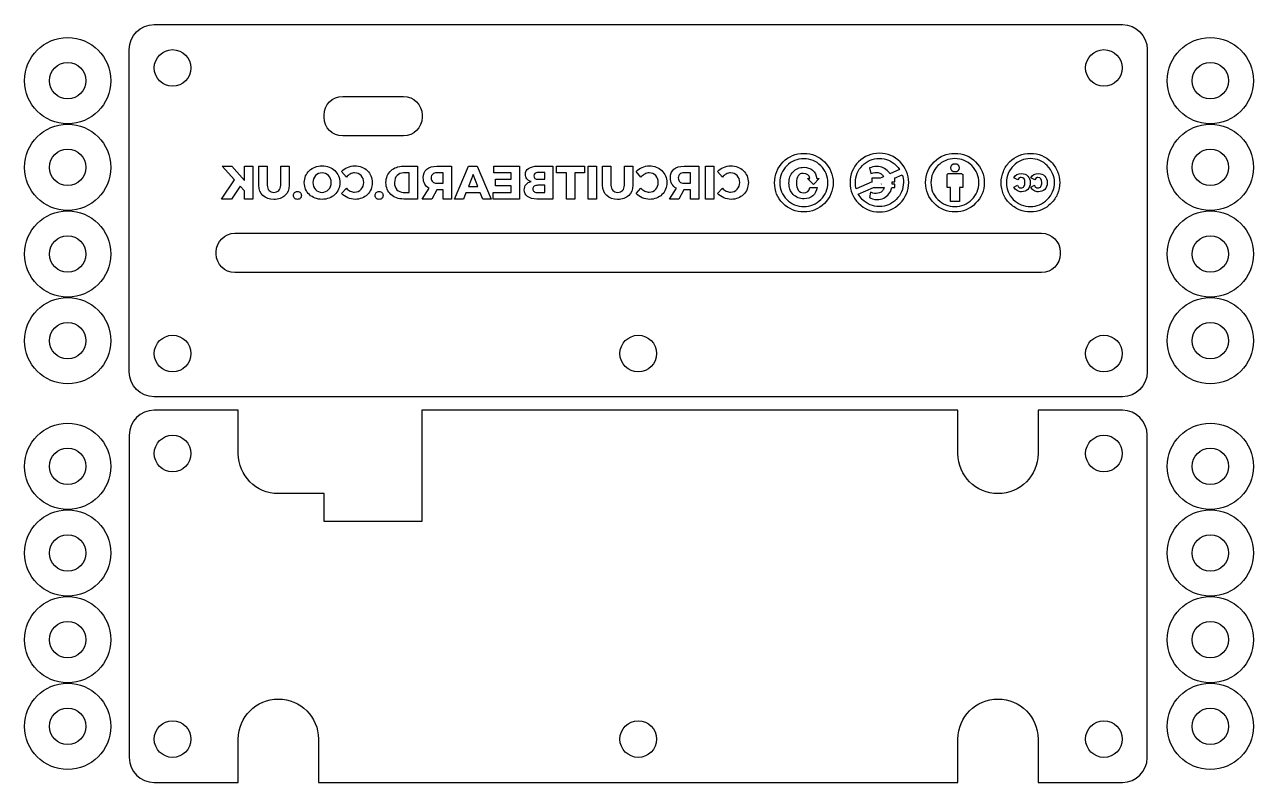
# Model space of a CAD drawing. Extents: x 10 to 159, y 11 to 264.
# Drawn here: x 55.5 to 154.5, y 203.1 to 264.1 of the extents above; entities that cross this region are included whole.
import ezdxf

# ---------------------------------------------------------------- set-up
doc = ezdxf.new("R2010")
doc.units = 0
doc.layers.add('Layer_1', color=7, linetype='CONTINUOUS')

msp = doc.modelspace()

# ---------------------------------------------------------------- linework, layer by layer
at = {"layer": 'Layer_1', "color": 6}
for points in [[(65.957193, 264.141403), (143.921915, 264.141403)], [(65.957193, 264.141403), (65.957193, 264.141403)], [(63.957194, 236.180005), (63.957194, 262.141404)], [(145.921916, 262.141404), (145.921916, 236.180005)], [(58.997774, 256.155248), (58.997774, 256.155248)], [(151.002208, 256.155248), (151.002208, 256.155248)], [(58.997777, 249.178343), (58.997777, 249.178343)], [(151.002236, 249.178343), (151.002236, 249.178343)], [(58.997777, 242.201436), (58.997777, 242.201436)], [(151.002208, 242.201436), (151.002208, 242.201436)], [(58.997777, 235.224531), (58.997777, 235.224531)], [(151.002236, 235.224531), (151.002236, 235.224531)], [(143.921915, 234.180003), (65.957193, 234.180003)], [(72.735183, 229.649219), (72.735183, 233.097622), (65.95303, 233.097622), (65.95303, 233.097622)], [(130.678933, 229.649219), (130.678933, 233.097622), (87.525392, 233.097622), (87.525392, 224.137066), (79.658447, 224.137066), (79.658447, 226.386024), (75.9631, 226.386024)], [(143.925739, 233.097622), (137.134767, 233.097622), (137.134767, 229.649219)], [(63.959836, 231.095608), (63.959836, 205.131163)], [(145.918933, 205.131163), (145.918933, 231.095608)], [(58.997777, 225.110801), (58.997777, 225.110801)], [(151.002208, 225.110801), (151.002208, 225.110801)], [(58.99778, 218.133896), (58.99778, 218.133896)], [(151.002236, 218.133896), (151.002236, 218.133896)], [(58.99778, 211.15699), (58.99778, 211.15699)], [(151.002208, 211.15699), (151.002208, 211.15699)], [(65.95303, 203.137969), (72.735183, 203.137969), (72.735183, 206.586372)], [(79.191017, 206.586372), (79.191017, 203.137969), (130.678933, 203.137969), (130.678933, 206.586372)], [(137.134767, 206.586372), (137.134767, 203.137969), (143.925739, 203.137969)], [(58.99778, 204.180084), (58.99778, 204.180084)], [(151.002236, 204.180084), (151.002236, 204.180084)]]:
    msp.add_lwpolyline(points, dxfattribs=at)
at = {"layer": 'Layer_1', "color": 4}
for points in [[(67.444453, 259.177258), (67.444453, 259.177258)], [(81.14507, 258.360541), (86.034245, 258.360541)], [(81.14507, 258.360541), (81.14507, 258.360541)], [(142.434284, 259.177258), (142.434284, 259.177258)], [(58.997768, 258.15283), (58.997768, 258.15283)], [(151.002212, 258.15283), (151.002212, 258.15283)], [(79.64507, 256.677398), (79.64507, 256.860541)], [(87.534245, 256.860541), (87.534245, 256.677398)], [(86.034245, 255.177399), (81.14507, 255.177399)], [(58.997768, 251.175925), (58.997768, 251.175925)], [(151.002212, 251.175925), (151.002212, 251.175925)], [(72.462119, 247.341507), (137.412521, 247.341507)], [(72.462119, 247.341507), (72.462119, 247.341507)], [(70.962119, 245.677954), (70.962119, 245.841507)], [(138.912521, 245.841507), (138.912521, 245.677954)], [(58.997768, 244.199018), (58.997768, 244.199018)], [(137.412521, 244.177954), (72.462119, 244.177954)], [(151.002212, 244.199018), (151.002212, 244.199018)], [(58.997768, 237.222112), (58.997768, 237.222112)], [(151.002212, 237.222112), (151.002212, 237.222112)], [(67.444453, 236.187482), (67.444453, 236.187482)], [(104.939369, 236.187482), (104.939369, 236.187482)], [(142.434284, 236.187482), (142.434284, 236.187482)], [(67.444453, 228.139444), (67.444453, 228.139444)], [(142.434284, 228.139444), (142.434284, 228.139444)], [(58.997768, 227.108382), (58.997768, 227.108382)], [(151.002212, 227.108382), (151.002212, 227.108382)], [(58.997768, 220.131476), (58.997768, 220.131476)], [(151.002212, 220.131476), (151.002212, 220.131476)], [(58.997768, 213.15457), (58.997768, 213.15457)], [(151.002212, 213.15457), (151.002212, 213.15457)], [(58.997768, 206.177664), (58.997768, 206.177664)], [(151.002212, 206.177664), (151.002212, 206.177664)], [(67.444453, 205.149667), (67.444453, 205.149667)], [(104.939369, 205.149667), (104.939369, 205.149667)], [(142.434284, 205.149667), (142.434284, 205.149667)]]:
    msp.add_lwpolyline(points, dxfattribs=at)
at = {"layer": 'Layer_1', "color": 1}
for points in [[(72.188982, 250.098646), (71.383466, 250.098646), (72.431015, 251.649169), (71.447756, 252.745885), (72.226802, 252.745885), (73.240316, 251.600006), (73.240316, 252.745885), (73.913469, 252.745885), (73.913469, 250.098646), (73.240316, 250.098646), (73.240316, 250.749109), (72.88861, 251.138632), (72.188982, 250.098646)], [(74.396865, 252.745885), (75.066237, 252.745885), (75.066237, 251.210486)], [(74.396865, 251.210486), (74.396865, 252.745885)], [(76.151605, 251.210486), (76.151605, 252.745885), (76.824761, 252.745885), (76.824761, 251.210486)], [(79.482922, 252.768575), (79.482922, 252.768575)], [(81.435885, 251.860949), (81.046362, 252.322326)], [(82.112824, 252.768575), (82.112824, 252.768575)], [(86.033681, 252.745885), (87.171993, 252.745885)], [(87.171993, 252.745885), (87.171993, 250.098646), (86.060153, 250.098646)], [(88.72864, 252.745885), (89.912334, 252.745885), (89.912334, 250.098646), (89.23918, 250.098646), (89.23918, 250.843653), (88.72864, 250.843653), (88.709731, 250.843653), (88.316427, 250.098646)], [(91.064038, 250.586493), (90.874949, 250.098646), (90.156414, 250.098646), (91.272035, 252.745885), (91.964101, 252.745885), (93.106195, 250.098646), (92.41413, 250.098646), (92.221259, 250.586493), (91.064038, 250.586493)], [(93.298447, 252.216436), (93.298447, 252.745885), (95.370856, 252.745885), (95.370856, 250.098646), (93.256848, 250.098646), (93.256848, 250.628092), (94.697702, 250.628092), (94.697702, 251.161323), (93.434591, 251.161323), (93.434591, 251.690769), (94.697702, 251.690769), (94.697702, 252.216436), (93.298447, 252.216436)], [(98.074266, 252.745885), (98.074266, 250.098646), (96.777119, 250.098646)], [(96.8225, 252.745885), (98.074266, 252.745885)], [(98.362951, 252.205091), (98.362951, 252.749667), (100.624448, 252.749667), (100.624448, 252.205091), (99.834059, 252.205091), (99.834059, 250.098646), (99.160906, 250.098646), (99.160906, 252.205091), (98.362951, 252.205091)], [(100.917019, 250.098646), (100.917019, 252.745885), (101.590176, 252.745885), (101.590176, 250.098646), (100.917019, 250.098646)], [(102.073569, 252.745885), (102.742944, 252.745885), (102.742944, 251.210486)], [(102.073569, 251.210486), (102.073569, 252.745885)], [(103.828311, 251.210486), (103.828311, 252.745885), (104.501465, 252.745885), (104.501465, 251.210486)], [(105.1535, 251.860949), (104.763979, 252.322326)], [(105.830438, 252.768575), (105.830438, 252.768575)], [(108.627505, 252.745885), (109.811199, 252.745885), (109.811199, 250.098646), (109.138043, 250.098646), (109.138043, 250.843653), (108.627505, 250.843653), (108.608597, 250.843653), (108.215292, 250.098646)], [(110.34202, 250.098646), (110.34202, 252.745885), (111.015176, 252.745885), (111.015176, 250.098646), (110.34202, 250.098646)], [(111.712592, 251.860949), (111.323069, 252.322326)], [(112.389528, 252.768575), (112.389528, 252.768575)], [(116.904869, 252.777505), (116.904869, 252.777505)], [(119.936641, 253.085127), (119.936641, 253.085127)], [(123.564148, 252.598401), (123.674567, 252.147904)], [(125.978559, 252.466462), (125.202095, 252.122857)], [(129.070693, 252.786183), (129.070693, 252.786183)], [(132.102465, 253.093453), (132.102465, 253.093453)], [(135.148913, 252.781563), (135.148913, 252.781563)], [(138.18139, 253.089186), (138.18139, 253.089186)], [(79.475358, 252.205091), (79.475358, 252.205091)], [(86.018553, 250.635656), (86.498839, 250.635656), (86.498839, 252.208872)], [(86.498839, 252.208872), (86.048808, 252.208872)], [(89.23918, 251.373102), (89.23918, 252.216436), (88.72864, 252.216436)], [(88.72864, 251.373102), (89.23918, 251.373102)], [(91.26069, 251.097033), (92.024609, 251.097033), (91.638868, 252.07651), (91.26069, 251.097033)], [(97.404894, 252.231563), (96.860318, 252.231563)], [(96.860318, 251.686987), (97.404894, 251.686987), (97.404894, 252.231563)], [(109.138043, 251.373102), (109.138043, 252.216436), (108.627505, 252.216436)], [(108.627505, 251.373102), (109.138043, 251.373102)], [(119.50731, 251.745983), (119.039527, 251.278199), (118.572097, 251.745983), (118.744605, 251.745983)], [(119.322102, 251.745983), (119.50731, 251.745983), (119.50731, 251.745983)], [(121.995345, 251.421534), (121.995345, 251.421534)], [(124.682806, 251.892846), (124.411167, 251.772548), (123.741595, 251.772548), (123.741595, 251.49209), (123.776873, 251.49209), (122.48112, 250.918121), (122.48112, 250.918121)], [(125.349909, 251.025718), (125.606731, 251.025718), (125.606731, 251.306529), (125.38942, 251.306529), (125.38942, 251.373204)], [(125.385187, 251.49209), (125.606731, 251.49209), (125.606731, 251.772548), (125.561575, 251.772548), (126.18705, 252.049479)], [(131.075176, 252.003017), (131.075176, 251.038522), (130.805301, 251.038522), (130.805301, 249.8927), (130.072582, 249.8927), (130.072582, 251.038522), (129.803059, 251.038522), (129.803059, 252.003017)], [(129.849273, 252.110614), (129.849273, 252.110614)], [(129.954401, 252.155064), (130.923482, 252.155064)], [(130.438765, 252.2803), (130.438765, 252.2803)], [(135.498515, 251.644913), (135.187013, 251.809308)], [(135.810018, 252.150444), (135.810018, 252.150444)], [(136.86306, 251.644913), (136.546971, 251.809308)], [(137.174915, 252.150444), (137.174915, 252.150444)], [(77.502419, 250.699946), (77.502419, 250.699946)], [(81.042581, 250.552457), (81.435885, 250.968452)], [(84.076283, 250.699946), (84.076283, 250.699946)], [(88.316427, 250.098646), (87.55251, 250.098646), (88.108432, 250.972234)], [(97.404894, 251.202922), (96.860318, 251.202922)], [(96.860318, 250.616747), (97.404894, 250.616747), (97.404894, 251.202922)], [(104.760197, 250.552457), (105.1535, 250.968452)], [(108.215292, 250.098646), (107.451375, 250.098646), (108.007294, 250.972234)], [(111.319287, 250.552457), (111.712592, 250.968452)], [(118.744605, 251.038663), (119.339035, 251.038663)], [(122.653628, 250.485262), (123.874239, 251.025718), (124.733253, 251.025718)], [(122.653628, 250.485262), (122.653628, 250.485262)], [(123.642817, 250.650362), (123.54792, 250.211859)], [(124.508181, 251.306529), (124.516986, 251.310424), (124.511681, 251.306529), (124.508153, 251.306529), (124.508181, 251.306529)], [(135.178546, 251.055422), (135.473115, 251.20253)], [(136.54309, 251.055422), (136.833427, 251.20253)]]:
    msp.add_lwpolyline(points, dxfattribs=at)
at = {"layer": 'Layer_1', "color": 6}
for points in [[(63.957194, 262.141404), (63.957194, 263.249403), (64.849194, 264.141403), (65.957193, 264.141403)], [(143.921915, 264.141403), (145.029916, 264.141403), (145.921916, 263.249403), (145.921916, 262.141404)], [(55.526961, 259.626063), (55.526961, 261.54294), (57.080896, 263.096877), (58.997774, 263.096877)], [(58.997774, 263.096877), (60.914653, 263.096877), (62.468588, 261.54294), (62.468588, 259.626063)], [(147.531394, 259.626063), (147.531394, 261.54294), (149.085329, 263.096877), (151.002208, 263.096877)], [(151.002208, 263.096877), (152.919086, 263.096877), (154.473022, 261.54294), (154.473022, 259.626063)], [(58.997774, 256.155248), (57.080896, 256.155248), (55.526961, 257.709186), (55.526961, 259.626063)], [(62.468588, 259.626063), (62.468588, 257.709186), (60.914653, 256.155248), (58.997774, 256.155248)], [(151.002208, 256.155248), (149.085329, 256.155248), (147.531394, 257.709186), (147.531394, 259.626063)], [(154.473022, 259.626063), (154.473022, 257.709186), (152.919086, 256.155248), (151.002208, 256.155248)], [(55.526963, 252.649158), (55.526963, 254.566035), (57.080899, 256.119972), (58.997777, 256.119972)], [(58.997777, 256.119972), (60.914656, 256.119972), (62.468591, 254.566035), (62.468591, 252.649158)], [(147.531422, 252.649158), (147.531422, 254.566035), (149.085357, 256.119972), (151.002236, 256.119972)], [(151.002236, 256.119972), (152.919115, 256.119972), (154.47305, 254.566035), (154.47305, 252.649158)], [(58.997777, 249.178343), (57.080899, 249.178343), (55.526963, 250.732281), (55.526963, 252.649158)], [(62.468591, 252.649158), (62.468591, 250.732281), (60.914656, 249.178343), (58.997777, 249.178343)], [(151.002236, 249.178343), (149.085357, 249.178343), (147.531422, 250.732281), (147.531422, 252.649158)], [(154.47305, 252.649158), (154.47305, 250.732281), (152.919115, 249.178343), (151.002236, 249.178343)], [(55.526963, 245.672251), (55.526963, 247.589128), (57.080899, 249.143065), (58.997777, 249.143065)], [(58.997777, 249.143065), (60.914656, 249.143065), (62.468591, 247.589128), (62.468591, 245.672251)], [(147.531394, 245.672251), (147.531394, 247.589128), (149.085329, 249.143065), (151.002208, 249.143065)], [(151.002208, 249.143065), (152.919086, 249.143065), (154.473022, 247.589128), (154.473022, 245.672251)], [(58.997777, 242.201436), (57.080899, 242.201436), (55.526963, 243.755374), (55.526963, 245.672251)], [(62.468591, 245.672251), (62.468591, 243.755374), (60.914656, 242.201436), (58.997777, 242.201436)], [(151.002208, 242.201436), (149.085329, 242.201436), (147.531394, 243.755374), (147.531394, 245.672251)], [(154.473022, 245.672251), (154.473022, 243.755374), (152.919086, 242.201436), (151.002208, 242.201436)], [(55.526963, 238.695346), (55.526963, 240.612223), (57.080899, 242.16616), (58.997777, 242.16616)], [(58.997777, 242.16616), (60.914656, 242.16616), (62.468591, 240.612223), (62.468591, 238.695346)], [(147.531422, 238.695346), (147.531422, 240.612223), (149.085357, 242.16616), (151.002236, 242.16616)], [(151.002236, 242.16616), (152.919115, 242.16616), (154.47305, 240.612223), (154.47305, 238.695346)], [(58.997777, 235.224531), (57.080899, 235.224531), (55.526963, 236.778469), (55.526963, 238.695346)], [(62.468591, 238.695346), (62.468591, 236.778469), (60.914656, 235.224531), (58.997777, 235.224531)], [(151.002236, 235.224531), (149.085357, 235.224531), (147.531422, 236.778469), (147.531422, 238.695346)], [(154.47305, 238.695346), (154.47305, 236.778469), (152.919115, 235.224531), (151.002236, 235.224531)], [(65.957193, 234.180003), (64.849194, 234.180003), (63.957194, 235.072003), (63.957194, 236.180005)], [(145.921916, 236.180005), (145.921916, 235.072003), (145.029916, 234.180003), (143.921915, 234.180003)], [(65.95303, 233.097622), (64.845032, 233.097622), (63.959836, 232.203607), (63.959836, 231.095608)], [(145.918933, 231.095608), (145.918933, 232.203607), (145.033738, 233.097622), (143.925739, 233.097622)], [(55.526963, 228.581616), (55.526963, 230.498493), (57.080899, 232.05243), (58.997777, 232.05243)], [(58.997777, 232.05243), (60.914656, 232.05243), (62.468591, 230.498493), (62.468591, 228.581616)], [(147.531394, 228.581616), (147.531394, 230.498493), (149.085329, 232.05243), (151.002208, 232.05243)], [(151.002208, 232.05243), (152.919086, 232.05243), (154.473022, 230.498493), (154.473022, 228.581616)], [(72.735183, 229.605122), (72.735183, 229.619713), (72.734988, 229.634679), (72.735183, 229.649219)], [(75.945461, 226.386024), (74.170791, 226.395676), (72.735183, 227.83247), (72.735183, 229.605122)], [(130.678933, 229.605122), (130.678933, 229.619713), (130.678738, 229.634679), (130.678933, 229.649219)], [(133.90685, 226.386024), (132.123891, 226.386024), (130.678933, 227.826478), (130.678933, 229.605122)], [(137.134767, 229.605122), (137.134767, 227.826478), (135.689808, 226.386024), (133.90685, 226.386024)], [(137.134767, 229.649219), (137.134961, 229.634684), (137.134767, 229.619707), (137.134767, 229.605122)], [(58.997777, 225.110801), (57.080899, 225.110801), (55.526963, 226.664739), (55.526963, 228.581616)], [(62.468591, 228.581616), (62.468591, 226.664739), (60.914656, 225.110801), (58.997777, 225.110801)], [(151.002208, 225.110801), (149.085329, 225.110801), (147.531394, 226.664739), (147.531394, 228.581616)], [(154.473022, 228.581616), (154.473022, 226.664739), (152.919086, 225.110801), (151.002208, 225.110801)], [(75.9631, 226.386024), (75.957089, 226.386024), (75.951472, 226.385991), (75.945461, 226.386024)], [(55.526966, 221.60471), (55.526966, 223.521588), (57.080901, 225.075524), (58.99778, 225.075524)], [(58.99778, 225.075524), (60.914659, 225.075524), (62.468594, 223.521588), (62.468594, 221.60471)], [(147.531422, 221.60471), (147.531422, 223.521588), (149.085357, 225.075524), (151.002236, 225.075524)], [(151.002236, 225.075524), (152.919115, 225.075524), (154.47305, 223.521588), (154.47305, 221.60471)], [(58.99778, 218.133896), (57.080901, 218.133896), (55.526966, 219.687834), (55.526966, 221.60471)], [(62.468594, 221.60471), (62.468594, 219.687834), (60.914659, 218.133896), (58.99778, 218.133896)], [(151.002236, 218.133896), (149.085357, 218.133896), (147.531422, 219.687834), (147.531422, 221.60471)], [(154.47305, 221.60471), (154.47305, 219.687834), (152.919115, 218.133896), (151.002236, 218.133896)], [(55.526966, 214.627804), (55.526966, 216.544682), (57.080901, 218.098618), (58.99778, 218.098618)], [(58.99778, 218.098618), (60.914659, 218.098618), (62.468594, 216.544682), (62.468594, 214.627804)], [(147.531394, 214.627804), (147.531394, 216.544682), (149.085329, 218.098618), (151.002208, 218.098618)], [(151.002208, 218.098618), (152.919086, 218.098618), (154.473022, 216.544682), (154.473022, 214.627804)], [(58.99778, 211.15699), (57.080901, 211.15699), (55.526966, 212.710928), (55.526966, 214.627804)], [(62.468594, 214.627804), (62.468594, 212.710928), (60.914659, 211.15699), (58.99778, 211.15699)], [(151.002208, 211.15699), (149.085329, 211.15699), (147.531394, 212.710928), (147.531394, 214.627804)], [(154.473022, 214.627804), (154.473022, 212.710928), (152.919086, 211.15699), (151.002208, 211.15699)], [(55.526966, 207.650898), (55.526966, 209.567776), (57.080901, 211.121712), (58.99778, 211.121712)], [(58.99778, 211.121712), (60.914659, 211.121712), (62.468594, 209.567776), (62.468594, 207.650898)], [(147.531422, 207.650898), (147.531422, 209.567776), (149.085357, 211.121712), (151.002236, 211.121712)], [(151.002236, 211.121712), (152.919115, 211.121712), (154.47305, 209.567776), (154.47305, 207.650898)], [(72.735183, 206.630469), (72.735183, 208.409112), (74.180141, 209.849566), (75.9631, 209.849566)], [(75.9631, 209.849566), (77.746058, 209.849566), (79.191017, 208.409112), (79.191017, 206.630469)], [(130.678933, 206.630469), (130.678933, 208.409112), (132.123891, 209.849566), (133.90685, 209.849566)], [(133.90685, 209.849566), (135.689808, 209.849566), (137.134767, 208.409112), (137.134767, 206.630469)], [(58.99778, 204.180084), (57.080901, 204.180084), (55.526966, 205.734022), (55.526966, 207.650898)], [(62.468594, 207.650898), (62.468594, 205.734022), (60.914659, 204.180084), (58.99778, 204.180084)], [(151.002236, 204.180084), (149.085357, 204.180084), (147.531422, 205.734022), (147.531422, 207.650898)], [(154.47305, 207.650898), (154.47305, 205.734022), (152.919115, 204.180084), (151.002236, 204.180084)], [(72.735183, 206.586372), (72.734988, 206.600906), (72.735183, 206.615884), (72.735183, 206.630469)], [(79.191017, 206.630469), (79.191017, 206.615878), (79.191211, 206.600912), (79.191017, 206.586372)], [(130.678933, 206.586372), (130.678738, 206.600906), (130.678933, 206.615884), (130.678933, 206.630469)], [(137.134767, 206.630469), (137.134767, 206.615878), (137.134961, 206.600912), (137.134767, 206.586372)], [(63.959836, 205.131163), (63.959836, 204.023165), (64.845032, 203.137969), (65.95303, 203.137969)], [(143.925739, 203.137969), (145.033738, 203.137969), (145.918933, 204.023165), (145.918933, 205.131163)]]:
    msp.add_open_spline(points, degree=3, dxfattribs=at)
at = {"layer": 'Layer_1', "color": 4}
for points in [[(65.971214, 260.650498), (65.971214, 261.464146), (66.630806, 262.123738), (67.444453, 262.123738)], [(67.444453, 262.123738), (68.2581, 262.123738), (68.917692, 261.464146), (68.917692, 260.650498)], [(140.961045, 260.650498), (140.961045, 261.464146), (141.620637, 262.123738), (142.434284, 262.123738)], [(142.434284, 262.123738), (143.247931, 262.123738), (143.907523, 261.464146), (143.907523, 260.650498)], [(57.524528, 259.62607), (57.524528, 260.439718), (58.184121, 261.09931), (58.997768, 261.09931)], [(58.997768, 261.09931), (59.811415, 261.09931), (60.471007, 260.439718), (60.471007, 259.62607)], [(67.444453, 259.177258), (66.630806, 259.177258), (65.971214, 259.83685), (65.971214, 260.650498)], [(68.917692, 260.650498), (68.917692, 259.83685), (68.2581, 259.177258), (67.444453, 259.177258)], [(142.434284, 259.177258), (141.620637, 259.177258), (140.961045, 259.83685), (140.961045, 260.650498)], [(143.907523, 260.650498), (143.907523, 259.83685), (143.247931, 259.177258), (142.434284, 259.177258)], [(149.528973, 259.62607), (149.528973, 260.439718), (150.188565, 261.09931), (151.002212, 261.09931)], [(151.002212, 261.09931), (151.815859, 261.09931), (152.475451, 260.439718), (152.475451, 259.62607)], [(58.997768, 258.15283), (58.184121, 258.15283), (57.524528, 258.812422), (57.524528, 259.62607)], [(60.471007, 259.62607), (60.471007, 258.812422), (59.811415, 258.15283), (58.997768, 258.15283)], [(151.002212, 258.15283), (150.188565, 258.15283), (149.528973, 258.812422), (149.528973, 259.62607)], [(152.475451, 259.62607), (152.475451, 258.812422), (151.815859, 258.15283), (151.002212, 258.15283)], [(79.64507, 256.860541), (79.64507, 257.691541), (80.314069, 258.360541), (81.14507, 258.360541)], [(86.034245, 258.360541), (86.865246, 258.360541), (87.534245, 257.691541), (87.534245, 256.860541)], [(81.14507, 255.177399), (80.314069, 255.177399), (79.64507, 255.846398), (79.64507, 256.677398)], [(87.534245, 256.677398), (87.534245, 255.846398), (86.865246, 255.177399), (86.034245, 255.177399)], [(57.524528, 252.649165), (57.524528, 253.462813), (58.184121, 254.122404), (58.997768, 254.122404)], [(58.997768, 254.122404), (59.811415, 254.122404), (60.471007, 253.462813), (60.471007, 252.649165)], [(149.528973, 252.649165), (149.528973, 253.462813), (150.188565, 254.122404), (151.002212, 254.122404)], [(151.002212, 254.122404), (151.815859, 254.122404), (152.475451, 253.462813), (152.475451, 252.649165)], [(58.997768, 251.175925), (58.184121, 251.175925), (57.524528, 251.835517), (57.524528, 252.649165)], [(60.471007, 252.649165), (60.471007, 251.835517), (59.811415, 251.175925), (58.997768, 251.175925)], [(151.002212, 251.175925), (150.188565, 251.175925), (149.528973, 251.835517), (149.528973, 252.649165)], [(152.475451, 252.649165), (152.475451, 251.835517), (151.815859, 251.175925), (151.002212, 251.175925)], [(57.524528, 245.672258), (57.524528, 246.485906), (58.184121, 247.145497), (58.997768, 247.145497)], [(58.997768, 247.145497), (59.811415, 247.145497), (60.471007, 246.485906), (60.471007, 245.672258)], [(70.962119, 245.841507), (70.962119, 246.672508), (71.631119, 247.341507), (72.462119, 247.341507)], [(137.412521, 247.341507), (138.243519, 247.341507), (138.912521, 246.672508), (138.912521, 245.841507)], [(149.528973, 245.672258), (149.528973, 246.485906), (150.188565, 247.145497), (151.002212, 247.145497)], [(151.002212, 247.145497), (151.815859, 247.145497), (152.475451, 246.485906), (152.475451, 245.672258)], [(58.997768, 244.199018), (58.184121, 244.199018), (57.524528, 244.85861), (57.524528, 245.672258)], [(60.471007, 245.672258), (60.471007, 244.85861), (59.811415, 244.199018), (58.997768, 244.199018)], [(72.462119, 244.177954), (71.631119, 244.177954), (70.962119, 244.846953), (70.962119, 245.677954)], [(138.912521, 245.677954), (138.912521, 244.846953), (138.243519, 244.177954), (137.412521, 244.177954)], [(151.002212, 244.199018), (150.188565, 244.199018), (149.528973, 244.85861), (149.528973, 245.672258)], [(152.475451, 245.672258), (152.475451, 244.85861), (151.815859, 244.199018), (151.002212, 244.199018)], [(57.524528, 238.695352), (57.524528, 239.509), (58.184121, 240.168592), (58.997768, 240.168592)], [(58.997768, 240.168592), (59.811415, 240.168592), (60.471007, 239.509), (60.471007, 238.695352)], [(149.528973, 238.695352), (149.528973, 239.509), (150.188565, 240.168592), (151.002212, 240.168592)], [(151.002212, 240.168592), (151.815859, 240.168592), (152.475451, 239.509), (152.475451, 238.695352)], [(58.997768, 237.222112), (58.184121, 237.222112), (57.524528, 237.881704), (57.524528, 238.695352)], [(60.471007, 238.695352), (60.471007, 237.881704), (59.811415, 237.222112), (58.997768, 237.222112)], [(65.971214, 237.660722), (65.971214, 238.47437), (66.630806, 239.133962), (67.444453, 239.133962)], [(67.444453, 239.133962), (68.2581, 239.133962), (68.917692, 238.47437), (68.917692, 237.660722)], [(103.466129, 237.660722), (103.466129, 238.47437), (104.125722, 239.133962), (104.939369, 239.133962)], [(104.939369, 239.133962), (105.753015, 239.133962), (106.412608, 238.47437), (106.412608, 237.660722)], [(140.961045, 237.660722), (140.961045, 238.47437), (141.620637, 239.133962), (142.434284, 239.133962)], [(142.434284, 239.133962), (143.247931, 239.133962), (143.907523, 238.47437), (143.907523, 237.660722)], [(151.002212, 237.222112), (150.188565, 237.222112), (149.528973, 237.881704), (149.528973, 238.695352)], [(152.475451, 238.695352), (152.475451, 237.881704), (151.815859, 237.222112), (151.002212, 237.222112)], [(67.444453, 236.187482), (66.630806, 236.187482), (65.971214, 236.847074), (65.971214, 237.660722)], [(68.917692, 237.660722), (68.917692, 236.847074), (68.2581, 236.187482), (67.444453, 236.187482)], [(104.939369, 236.187482), (104.125722, 236.187482), (103.466129, 236.847074), (103.466129, 237.660722)], [(106.412608, 237.660722), (106.412608, 236.847074), (105.753015, 236.187482), (104.939369, 236.187482)], [(142.434284, 236.187482), (141.620637, 236.187482), (140.961045, 236.847074), (140.961045, 237.660722)], [(143.907523, 237.660722), (143.907523, 236.847074), (143.247931, 236.187482), (142.434284, 236.187482)], [(65.971214, 229.612684), (65.971214, 230.426332), (66.630806, 231.085924), (67.444453, 231.085924)], [(67.444453, 231.085924), (68.2581, 231.085924), (68.917692, 230.426332), (68.917692, 229.612684)], [(140.961045, 229.612684), (140.961045, 230.426332), (141.620637, 231.085924), (142.434284, 231.085924)], [(142.434284, 231.085924), (143.247931, 231.085924), (143.907523, 230.426332), (143.907523, 229.612684)], [(57.524528, 228.581622), (57.524528, 229.39527), (58.184121, 230.054862), (58.997768, 230.054862)], [(58.997768, 230.054862), (59.811415, 230.054862), (60.471007, 229.39527), (60.471007, 228.581622)], [(67.444453, 228.139444), (66.630806, 228.139444), (65.971214, 228.799036), (65.971214, 229.612684)], [(68.917692, 229.612684), (68.917692, 228.799036), (68.2581, 228.139444), (67.444453, 228.139444)], [(142.434284, 228.139444), (141.620637, 228.139444), (140.961045, 228.799036), (140.961045, 229.612684)], [(143.907523, 229.612684), (143.907523, 228.799036), (143.247931, 228.139444), (142.434284, 228.139444)], [(149.528973, 228.581622), (149.528973, 229.39527), (150.188565, 230.054862), (151.002212, 230.054862)], [(151.002212, 230.054862), (151.815859, 230.054862), (152.475451, 229.39527), (152.475451, 228.581622)], [(58.997768, 227.108382), (58.184121, 227.108382), (57.524528, 227.767974), (57.524528, 228.581622)], [(60.471007, 228.581622), (60.471007, 227.767974), (59.811415, 227.108382), (58.997768, 227.108382)], [(151.002212, 227.108382), (150.188565, 227.108382), (149.528973, 227.767974), (149.528973, 228.581622)], [(152.475451, 228.581622), (152.475451, 227.767974), (151.815859, 227.108382), (151.002212, 227.108382)], [(57.524528, 221.604716), (57.524528, 222.418364), (58.184121, 223.077956), (58.997768, 223.077956)], [(58.997768, 223.077956), (59.811415, 223.077956), (60.471007, 222.418364), (60.471007, 221.604716)], [(149.528973, 221.604716), (149.528973, 222.418364), (150.188565, 223.077956), (151.002212, 223.077956)], [(151.002212, 223.077956), (151.815859, 223.077956), (152.475451, 222.418364), (152.475451, 221.604716)], [(58.997768, 220.131476), (58.184121, 220.131476), (57.524528, 220.791068), (57.524528, 221.604716)], [(60.471007, 221.604716), (60.471007, 220.791068), (59.811415, 220.131476), (58.997768, 220.131476)], [(151.002212, 220.131476), (150.188565, 220.131476), (149.528973, 220.791068), (149.528973, 221.604716)], [(152.475451, 221.604716), (152.475451, 220.791068), (151.815859, 220.131476), (151.002212, 220.131476)], [(57.524528, 214.62781), (57.524528, 215.441458), (58.184121, 216.10105), (58.997768, 216.10105)], [(58.997768, 216.10105), (59.811415, 216.10105), (60.471007, 215.441458), (60.471007, 214.62781)], [(149.528973, 214.62781), (149.528973, 215.441458), (150.188565, 216.10105), (151.002212, 216.10105)], [(151.002212, 216.10105), (151.815859, 216.10105), (152.475451, 215.441458), (152.475451, 214.62781)], [(58.997768, 213.15457), (58.184121, 213.15457), (57.524528, 213.814162), (57.524528, 214.62781)], [(60.471007, 214.62781), (60.471007, 213.814162), (59.811415, 213.15457), (58.997768, 213.15457)], [(151.002212, 213.15457), (150.188565, 213.15457), (149.528973, 213.814162), (149.528973, 214.62781)], [(152.475451, 214.62781), (152.475451, 213.814162), (151.815859, 213.15457), (151.002212, 213.15457)], [(57.524528, 207.650905), (57.524528, 208.464553), (58.184121, 209.124144), (58.997768, 209.124144)], [(58.997768, 209.124144), (59.811415, 209.124144), (60.471007, 208.464553), (60.471007, 207.650905)], [(149.528973, 207.650905), (149.528973, 208.464553), (150.188565, 209.124144), (151.002212, 209.124144)], [(151.002212, 209.124144), (151.815859, 209.124144), (152.475451, 208.464553), (152.475451, 207.650905)], [(65.971214, 206.622907), (65.971214, 207.436555), (66.630806, 208.096147), (67.444453, 208.096147)], [(67.444453, 208.096147), (68.2581, 208.096147), (68.917692, 207.436555), (68.917692, 206.622907)], [(103.466129, 206.622907), (103.466129, 207.436555), (104.125722, 208.096147), (104.939369, 208.096147)], [(104.939369, 208.096147), (105.753015, 208.096147), (106.412608, 207.436555), (106.412608, 206.622907)], [(140.961045, 206.622907), (140.961045, 207.436555), (141.620637, 208.096147), (142.434284, 208.096147)], [(142.434284, 208.096147), (143.247931, 208.096147), (143.907523, 207.436555), (143.907523, 206.622907)], [(58.997768, 206.177664), (58.184121, 206.177664), (57.524528, 206.837256), (57.524528, 207.650905)], [(60.471007, 207.650905), (60.471007, 206.837256), (59.811415, 206.177664), (58.997768, 206.177664)], [(151.002212, 206.177664), (150.188565, 206.177664), (149.528973, 206.837256), (149.528973, 207.650905)], [(152.475451, 207.650905), (152.475451, 206.837256), (151.815859, 206.177664), (151.002212, 206.177664)], [(67.444453, 205.149667), (66.630806, 205.149667), (65.971214, 205.809259), (65.971214, 206.622907)], [(68.917692, 206.622907), (68.917692, 205.809259), (68.2581, 205.149667), (67.444453, 205.149667)], [(104.939369, 205.149667), (104.125722, 205.149667), (103.466129, 205.809259), (103.466129, 206.622907)], [(106.412608, 206.622907), (106.412608, 205.809259), (105.753015, 205.149667), (104.939369, 205.149667)], [(142.434284, 205.149667), (141.620637, 205.149667), (140.961045, 205.809259), (140.961045, 206.622907)], [(143.907523, 206.622907), (143.907523, 205.809259), (143.247931, 205.149667), (142.434284, 205.149667)]]:
    msp.add_open_spline(points, degree=3, dxfattribs=at)
at = {"layer": 'Layer_1', "color": 1}
for points in [[(116.60148, 253.085127), (117.059033, 253.543386), (117.618185, 253.771633), (118.277527, 253.771633)], [(118.26906, 253.346536), (117.732838, 253.346536), (117.278108, 253.156741), (116.904869, 252.777505)], [(119.629372, 252.777505), (119.258602, 253.156741), (118.805283, 253.346536), (118.26906, 253.346536)], [(118.277527, 253.771633), (118.925933, 253.771633), (119.479088, 253.543386), (119.936641, 253.085127)], [(124.359309, 253.781971), (123.697498, 253.781971), (123.137992, 253.554429), (122.681145, 253.097582)], [(122.988062, 252.790665), (123.362712, 253.16849), (123.817795, 253.357579), (124.353312, 253.357579)], [(124.353312, 253.357579), (124.888828, 253.357579), (125.341442, 253.16849), (125.712212, 252.790665)], [(126.019481, 253.097582), (125.566162, 253.554429), (125.013006, 253.781971), (124.359309, 253.781971)], [(128.766951, 253.093453), (129.222034, 253.548889), (129.780482, 253.776078), (130.442998, 253.776078)], [(130.434532, 253.350628), (129.901484, 253.350628), (129.446754, 253.162244), (129.070693, 252.786183)], [(131.795195, 252.786183), (131.424426, 253.162244), (130.971107, 253.350628), (130.434532, 253.350628)], [(130.442998, 253.776078), (131.094579, 253.776078), (131.647734, 253.548889), (132.102465, 253.093453)], [(134.841643, 253.084952), (135.30484, 253.546033), (135.866463, 253.776044), (136.525804, 253.776044)], [(136.517338, 253.350594), (135.98429, 253.350594), (135.527796, 253.160799), (135.148913, 252.781563)], [(137.878002, 252.786149), (137.510054, 253.162211), (137.057088, 253.350594), (136.517338, 253.350594)], [(136.525804, 253.776044), (137.18056, 253.776044), (137.732304, 253.547444), (138.18139, 253.089186)], [(78.049631, 251.426047), (78.058069, 251.817851), (78.194366, 252.137569), (78.458537, 252.385196)], [(78.458537, 252.385196), (78.722711, 252.632821), (79.064172, 252.760614), (79.482922, 252.768575)], [(79.482922, 252.768575), (79.899863, 252.760843), (80.240223, 252.633532), (80.504002, 252.386616)], [(80.504002, 252.386616), (80.767778, 252.139694), (80.903922, 251.819504), (80.912431, 251.426047)], [(81.046362, 252.322326), (81.182038, 252.460042), (81.343706, 252.568452), (81.531375, 252.647559)], [(81.531375, 252.647559), (81.719047, 252.726657), (81.912864, 252.766995), (82.112824, 252.768575)], [(82.112824, 252.768575), (82.524171, 252.760532), (82.860588, 252.6329), (83.122081, 252.38567)], [(83.122081, 252.38567), (83.383574, 252.138435), (83.518618, 251.819821), (83.527203, 251.429829)], [(84.626862, 251.422265), (84.633466, 251.821553), (84.763954, 252.140484), (85.018276, 252.379052)], [(85.018276, 252.379052), (85.272601, 252.617615), (85.61107, 252.739893), (86.033681, 252.745885)], [(87.628146, 251.823131), (87.630404, 252.119684), (87.726238, 252.347221), (87.916032, 252.505742)], [(87.916032, 252.505742), (88.105832, 252.664258), (88.376701, 252.744304), (88.72864, 252.745885)], [(95.850586, 252.084074), (95.853972, 252.288682), (95.941744, 252.449563), (96.113891, 252.566722)], [(96.113891, 252.566722), (96.286043, 252.683875), (96.522246, 252.743596), (96.8225, 252.745885)], [(104.763979, 252.322326), (104.899652, 252.460042), (105.061323, 252.568452), (105.248989, 252.647559)], [(105.248989, 252.647559), (105.436662, 252.726657), (105.630478, 252.766995), (105.830438, 252.768575)], [(105.830438, 252.768575), (106.241785, 252.760532), (106.578202, 252.6329), (106.839695, 252.38567)], [(106.839695, 252.38567), (107.101191, 252.138435), (107.236232, 251.819821), (107.24482, 251.429829)], [(107.527008, 251.823131), (107.529266, 252.119684), (107.6251, 252.347221), (107.814897, 252.505742)], [(107.814897, 252.505742), (108.004697, 252.664258), (108.275566, 252.744304), (108.627505, 252.745885)], [(111.323069, 252.322326), (111.458742, 252.460042), (111.620413, 252.568452), (111.808082, 252.647559)], [(111.808082, 252.647559), (111.995754, 252.726657), (112.18957, 252.766995), (112.389528, 252.768575)], [(112.389528, 252.768575), (112.800875, 252.760532), (113.137295, 252.6329), (113.398788, 252.38567)], [(113.398788, 252.38567), (113.660281, 252.138435), (113.795322, 251.819821), (113.80391, 251.429829)], [(115.914974, 251.413313), (115.914974, 252.073008), (116.143927, 252.630044), (116.60148, 253.085127)], [(116.904869, 252.777505), (116.528455, 252.407088), (116.340072, 251.952358), (116.340072, 251.413313)], [(117.401227, 252.297022), (117.620655, 252.536205), (117.915224, 252.655444), (118.285994, 252.655444)], [(118.285994, 252.655444), (118.555163, 252.655444), (118.784469, 252.576422), (118.972147, 252.417319)], [(118.972147, 252.417319), (119.16053, 252.258922), (119.276947, 252.035261), (119.322102, 251.745983)], [(120.206163, 251.413313), (120.206163, 251.932249), (120.014252, 252.38698), (119.629372, 252.777505)], [(119.936641, 253.085127), (120.399838, 252.613111), (120.631966, 252.056074), (120.631966, 251.413313)], [(122.681145, 253.097582), (122.223945, 252.641087), (121.995345, 252.08264), (121.995345, 251.421534)], [(122.421148, 251.421534), (122.421148, 251.960932), (122.609884, 252.417073), (122.988062, 252.790665)], [(124.156814, 252.716934), (123.915514, 252.716934), (123.705964, 252.661548), (123.564148, 252.598401)], [(125.069098, 252.314062), (124.844025, 252.567004), (124.528289, 252.716934), (124.156814, 252.716934)], [(125.202095, 252.122857), (125.162584, 252.191296), (125.119545, 252.256207), (125.069098, 252.314062)], [(125.712212, 252.790665), (125.814517, 252.687654), (125.903064, 252.578646), (125.978559, 252.466462)], [(126.71657, 251.421534), (126.71657, 252.067118), (126.484442, 252.625212), (126.019481, 253.097582)], [(128.080445, 251.417406), (128.080445, 252.077453), (128.309398, 252.635547), (128.766951, 253.093453)], [(129.070693, 252.786183), (128.694279, 252.409417), (128.505895, 251.953275), (128.505895, 251.417406)], [(130.110329, 252.609089), (130.110329, 252.831339), (130.220043, 252.941758), (130.438765, 252.941758)], [(130.438765, 252.2803), (130.220043, 252.2803), (130.110329, 252.390367), (130.110329, 252.609089)], [(130.438765, 252.941758), (130.658193, 252.941758), (130.767554, 252.831339), (130.767554, 252.609089)], [(130.767554, 252.609089), (130.767554, 252.390367), (130.658193, 252.2803), (130.438765, 252.2803)], [(132.371987, 251.417406), (132.371987, 251.936342), (132.179723, 252.392483), (131.795195, 252.786183)], [(132.102465, 253.093453), (132.565662, 252.621436), (132.79779, 252.062989), (132.79779, 251.417406)], [(134.163604, 251.417372), (134.163604, 251.737341), (134.221107, 252.040024), (134.336465, 252.324716)], [(134.336465, 252.324716), (134.451471, 252.609761), (134.620099, 252.863408), (134.841643, 253.084952)], [(135.148913, 252.781563), (134.966527, 252.598824), (134.827532, 252.391744), (134.731929, 252.158911)], [(138.305215, 252.152561), (138.205732, 252.386452), (138.063563, 252.597766), (137.878002, 252.786149)], [(138.18139, 253.089186), (138.408579, 252.862349), (138.582146, 252.603763), (138.701032, 252.316249)], [(138.701032, 252.316249), (138.820271, 252.028383), (138.880243, 251.728874), (138.880243, 251.417372)], [(78.458537, 250.457912), (78.194366, 250.709242), (78.058066, 251.031952), (78.049631, 251.426047)], [(78.955367, 251.98102), (78.817964, 251.836367), (78.746739, 251.650115), (78.741696, 251.422265)], [(78.741696, 251.422265), (78.746748, 251.194097), (78.817964, 251.006583), (78.955367, 250.859726)], [(79.475358, 252.205091), (79.266105, 252.200349), (79.092772, 252.12567), (78.955367, 251.98102)], [(80.002916, 251.98102), (79.8611, 252.12567), (79.68525, 252.200361), (79.475358, 252.205091)], [(80.001497, 250.859726), (80.144025, 251.006583), (80.21824, 251.194097), (80.22415, 251.422265)], [(80.22415, 251.422265), (80.218478, 251.650115), (80.144733, 251.836367), (80.002916, 251.98102)], [(80.912431, 251.426047), (80.903936, 251.030298), (80.767778, 250.707114), (80.504002, 250.456495)], [(81.745991, 252.112437), (81.628443, 252.051771), (81.525073, 251.967939), (81.435885, 251.860949)], [(82.101478, 252.205091), (81.982039, 252.203962), (81.863542, 252.173101), (81.745991, 252.112437)], [(82.627617, 251.984331), (82.491236, 252.126695), (82.315857, 252.200282), (82.101478, 252.205091)], [(82.838922, 251.437393), (82.834435, 251.659648), (82.763998, 251.841961), (82.627617, 251.984331)], [(82.627617, 250.881942), (82.763998, 251.0262), (82.834432, 251.211349), (82.838922, 251.437393)], [(83.527203, 251.429829), (83.519103, 251.033922), (83.386885, 250.710109), (83.13059, 250.458386)], [(85.02442, 250.466895), (84.765924, 250.706169), (84.633404, 251.024626), (84.626862, 251.422265)], [(85.519833, 251.989529), (85.384874, 251.846922), (85.315383, 251.656575), (85.311364, 251.418484)], [(85.311364, 251.418484), (85.315061, 251.182357), (85.381406, 250.993742), (85.510378, 250.852637)], [(86.048808, 252.208872), (85.831121, 252.205232), (85.654797, 252.13213), (85.519833, 251.989529)], [(87.751999, 251.304085), (87.670061, 251.447318), (87.628778, 251.620332), (87.628146, 251.823131)], [(88.388754, 252.111966), (88.308787, 252.042392), (88.268291, 251.938551), (88.267263, 251.80044)], [(88.267263, 251.80044), (88.268392, 251.660198), (88.308787, 251.553995), (88.388754, 251.481828)], [(88.72864, 252.216436), (88.58202, 252.216354), (88.468725, 252.181531), (88.388754, 252.111966)], [(88.388754, 251.481828), (88.468725, 251.409656), (88.58202, 251.373416), (88.72864, 251.373102)], [(95.972548, 251.717715), (95.89266, 251.820216), (95.852005, 251.942333), (95.850586, 252.084074)], [(95.907312, 251.27194), (96.003748, 251.390592), (96.136113, 251.467173), (96.304396, 251.50168)], [(96.304396, 251.50168), (96.163057, 251.5432), (96.05244, 251.615212), (95.972548, 251.717715)], [(96.625847, 252.161126), (96.568966, 252.11472), (96.539973, 252.048697), (96.538869, 251.963057)], [(96.538869, 251.963057), (96.539998, 251.8771), (96.568966, 251.809816), (96.625847, 251.761206)], [(96.860318, 252.231563), (96.760891, 252.230999), (96.682735, 252.207546), (96.625847, 252.161126)], [(96.625847, 251.761206), (96.682735, 251.712593), (96.760891, 251.687853), (96.860318, 251.686987)], [(105.463605, 252.112437), (105.346057, 252.051771), (105.24269, 251.967939), (105.1535, 251.860949)], [(105.819092, 252.205091), (105.699653, 252.203962), (105.581156, 252.173101), (105.463605, 252.112437)], [(106.345231, 251.984331), (106.208853, 252.126695), (106.033471, 252.200282), (105.819092, 252.205091)], [(106.556536, 251.437393), (106.552049, 251.659648), (106.481612, 251.841961), (106.345231, 251.984331)], [(106.345231, 250.881942), (106.481612, 251.0262), (106.552046, 251.211349), (106.556536, 251.437393)], [(107.24482, 251.429829), (107.23672, 251.033922), (107.104499, 250.710109), (106.848204, 250.458386)], [(107.650864, 251.304085), (107.568927, 251.447318), (107.527643, 251.620332), (107.527008, 251.823131)], [(108.287617, 252.111966), (108.207652, 252.042392), (108.167156, 251.938551), (108.166129, 251.80044)], [(108.166129, 251.80044), (108.167257, 251.660198), (108.207652, 251.553995), (108.287617, 251.481828)], [(108.627505, 252.216436), (108.480883, 252.216354), (108.367587, 252.181531), (108.287617, 252.111966)], [(108.287617, 251.481828), (108.367587, 251.409656), (108.480883, 251.373416), (108.627505, 251.373102)], [(112.022695, 252.112437), (111.905147, 252.051771), (111.80178, 251.967939), (111.712592, 251.860949)], [(112.378182, 252.205091), (112.258743, 252.203962), (112.140246, 252.173101), (112.022695, 252.112437)], [(112.904321, 251.984331), (112.767943, 252.126695), (112.592564, 252.200282), (112.378182, 252.205091)], [(113.115629, 251.437393), (113.111142, 251.659648), (113.040702, 251.841961), (112.904321, 251.984331)], [(112.904321, 250.881942), (113.040702, 251.0262), (113.111136, 251.211349), (113.115629, 251.437393)], [(113.80391, 251.429829), (113.79581, 251.033922), (113.663592, 250.710109), (113.407297, 250.458386)], [(116.58878, 249.754199), (116.139694, 250.200463), (115.914974, 250.753266), (115.914974, 251.413313)], [(116.340072, 251.413313), (116.340072, 250.871447), (116.52528, 250.420949), (116.896049, 250.061469)], [(117.073144, 251.379447), (117.073144, 251.753038), (117.182505, 252.058897), (117.401227, 252.297022)], [(117.41428, 250.476336), (117.186738, 250.716224), (117.073144, 251.017497), (117.073144, 251.379447)], [(117.813977, 251.966822), (117.721549, 251.836647), (117.675335, 251.646499), (117.675335, 251.396733)], [(117.675335, 251.396733), (117.675335, 251.157902), (117.725783, 250.967049), (117.826677, 250.823822)], [(118.214027, 252.163319), (118.04046, 252.163319), (117.90711, 252.097349), (117.813977, 251.966822)], [(118.744605, 251.745983), (118.705447, 252.023972), (118.528705, 252.163319), (118.214027, 252.163319)], [(119.633605, 250.057236), (120.01531, 250.436119), (120.206163, 250.887674), (120.206163, 251.413313)], [(120.631966, 251.413313), (120.631966, 250.767377), (120.399838, 250.212811), (119.936641, 249.749966)], [(121.995345, 251.421534), (121.995345, 250.760782), (122.220417, 250.207626), (122.66915, 249.763832)], [(122.48112, 250.918121), (122.441256, 251.076165), (122.421148, 251.244087), (122.421148, 251.421534)], [(123.674567, 252.147904), (123.777225, 252.191296), (123.939503, 252.242448), (124.11307, 252.242448)], [(124.11307, 252.242448), (124.302864, 252.242448), (124.476431, 252.179654), (124.599198, 252.029018)], [(124.599198, 252.029018), (124.631653, 251.992682), (124.658817, 251.945057), (124.682806, 251.892846)], [(125.38942, 251.373204), (125.38942, 251.413068), (125.385187, 251.452579), (125.385187, 251.49209)], [(126.291473, 251.421534), (126.291473, 250.898012), (126.100267, 250.446809), (125.718209, 250.064751)], [(126.019481, 249.757482), (126.484442, 250.221384), (126.71657, 250.776657), (126.71657, 251.421534)], [(126.18705, 252.049479), (126.256548, 251.851923), (126.291473, 251.643079), (126.291473, 251.421534)], [(128.754251, 249.762878), (128.305165, 250.203144), (128.080445, 250.754536), (128.080445, 251.417406)], [(128.505895, 251.417406), (128.505895, 250.872717), (128.691104, 250.422219), (129.062226, 250.065914)], [(129.803059, 252.003017), (129.803059, 252.044997), (129.818582, 252.080981), (129.849273, 252.110614)], [(129.849273, 252.110614), (129.880318, 252.139894), (129.915595, 252.155064), (129.954401, 252.155064)], [(130.923482, 252.155064), (130.965462, 252.155064), (131.001445, 252.139909), (131.030726, 252.110614)], [(131.030726, 252.110614), (131.060359, 252.080981), (131.075176, 252.044997), (131.075176, 252.003017)], [(131.799429, 250.061328), (132.180782, 250.443386), (132.371987, 250.894942), (132.371987, 251.417406)], [(132.79779, 251.417406), (132.79779, 250.771469), (132.565662, 250.217256), (132.102465, 249.754058)], [(134.334349, 250.51038), (134.220402, 250.792249), (134.163604, 251.09458), (134.163604, 251.417372)], [(134.731929, 252.158911), (134.636679, 251.925372), (134.589054, 251.678427), (134.589054, 251.417372)], [(134.589054, 251.417372), (134.589054, 250.875505), (134.772852, 250.425008), (135.140799, 250.06588)], [(135.187013, 251.809308), (135.310132, 252.036849), (135.518271, 252.150444), (135.810018, 252.150444)], [(135.622693, 251.792022), (135.573304, 251.764166), (135.532029, 251.715116), (135.498515, 251.644913)], [(135.763804, 251.834708), (135.719002, 251.834708), (135.671729, 251.82023), (135.622693, 251.792022)], [(136.07954, 251.417372), (136.07954, 251.695361), (135.974413, 251.834708), (135.763804, 251.834708)], [(135.810018, 252.150444), (136.009338, 252.150444), (136.174438, 252.084474), (136.304965, 251.952183)], [(135.999813, 251.114336), (136.053082, 251.190536), (136.07954, 251.291077), (136.07954, 251.417372)], [(136.304965, 251.952183), (136.43514, 251.820244), (136.500757, 251.642091), (136.500757, 251.417372)], [(136.500757, 251.417372), (136.500757, 251.187713), (136.436904, 251.007797), (136.309199, 250.878327)], [(136.546971, 251.809308), (136.673265, 252.036849), (136.882815, 252.150444), (137.174915, 252.150444)], [(136.987238, 251.792022), (136.938202, 251.764166), (136.896927, 251.715116), (136.86306, 251.644913)], [(137.124468, 251.834708), (137.082135, 251.834708), (137.036274, 251.82023), (136.987238, 251.792022)], [(137.439852, 251.417372), (137.439852, 251.695361), (137.334724, 251.834708), (137.124468, 251.834708)], [(137.174915, 252.150444), (137.373882, 252.150444), (137.538982, 252.084474), (137.66951, 251.952183)], [(137.360124, 251.114336), (137.413393, 251.190536), (137.439852, 251.291077), (137.439852, 251.417372)], [(137.66951, 251.952183), (137.800038, 251.820244), (137.865654, 251.642091), (137.865654, 251.417372)], [(137.865654, 251.417372), (137.865654, 251.187713), (137.801096, 251.007797), (137.671627, 250.878327)], [(138.455146, 251.417372), (138.455146, 251.672783), (138.405052, 251.917963), (138.305215, 252.152561)], [(138.305215, 250.686769), (138.405052, 250.921013), (138.455146, 251.165136), (138.455146, 251.417372)], [(138.880243, 251.417372), (138.880243, 251.103047), (138.820977, 250.804244), (138.703502, 250.520611)], [(74.722095, 250.377078), (74.509218, 250.579008), (74.400808, 250.856811), (74.396865, 251.210486)], [(75.60325, 250.068392), (75.228698, 250.072258), (74.934981, 250.175148), (74.722095, 250.377078)], [(75.066237, 251.210486), (75.068495, 251.029195), (75.117765, 250.887852), (75.213726, 250.786455)], [(75.213726, 250.786455), (75.30969, 250.685056), (75.438271, 250.633528), (75.599468, 250.631874)], [(75.599468, 250.631874), (75.763109, 250.633567), (75.895313, 250.685056), (75.99608, 250.786455)], [(76.493381, 250.377078), (76.276798, 250.175148), (75.980087, 250.072253), (75.60325, 250.068392)], [(75.99608, 250.786455), (76.096848, 250.887852), (76.148692, 251.029195), (76.151605, 251.210486)], [(76.824761, 251.210486), (76.820443, 250.856811), (76.709967, 250.579008), (76.493381, 250.377078)], [(77.18475, 250.386058), (77.186443, 250.48021), (77.216186, 250.555688), (77.274093, 250.612494)], [(77.274093, 250.156318), (77.216186, 250.213516), (77.186403, 250.290097), (77.18475, 250.386058)], [(77.274093, 250.612494), (77.332002, 250.669297), (77.408111, 250.69845), (77.502419, 250.699946)], [(77.502419, 250.699946), (77.596568, 250.698535), (77.672046, 250.669297), (77.728851, 250.612494)], [(77.728851, 250.612494), (77.785657, 250.555688), (77.814808, 250.48021), (77.816306, 250.386058)], [(77.816306, 250.386058), (77.814895, 250.290097), (77.785657, 250.213516), (77.728851, 250.156318)], [(79.482922, 250.068392), (79.064172, 250.076746), (78.722711, 250.206582), (78.458537, 250.457912)], [(78.955367, 250.859726), (79.092772, 250.712866), (79.266105, 250.636917), (79.475358, 250.631874)], [(79.475358, 250.631874), (79.683593, 250.636926), (79.858974, 250.712866), (80.001497, 250.859726)], [(80.504002, 250.456495), (80.240223, 250.205874), (79.899863, 250.076506), (79.482922, 250.068392)], [(81.549339, 250.201225), (81.356787, 250.287811), (81.187866, 250.404888), (81.042581, 250.552457)], [(81.435885, 250.968452), (81.530749, 250.872804), (81.636952, 250.797485), (81.7545, 250.742491)], [(81.7545, 250.742491), (81.872051, 250.687497), (81.987712, 250.65945), (82.101478, 250.658346)], [(82.101478, 250.658346), (82.315857, 250.663144), (82.491236, 250.737685), (82.627617, 250.881942)], [(83.13059, 250.458386), (82.874299, 250.206661), (82.542606, 250.076664), (82.135512, 250.068392)], [(83.758614, 250.386058), (83.760307, 250.48021), (83.790051, 250.555688), (83.847957, 250.612494)], [(83.847957, 250.156318), (83.790051, 250.213516), (83.760268, 250.290097), (83.758614, 250.386058)], [(83.847957, 250.612494), (83.905866, 250.669297), (83.981976, 250.69845), (84.076283, 250.699946)], [(84.076283, 250.699946), (84.170433, 250.698535), (84.24591, 250.669297), (84.302716, 250.612494)], [(84.302716, 250.612494), (84.359521, 250.555688), (84.388672, 250.48021), (84.390168, 250.386058)], [(84.390168, 250.386058), (84.388757, 250.290097), (84.359521, 250.213516), (84.302716, 250.156318)], [(86.060153, 250.098646), (85.628167, 250.104883), (85.282921, 250.227619), (85.02442, 250.466895)], [(85.510378, 250.852637), (85.639354, 250.711528), (85.808747, 250.6392), (86.018553, 250.635656)], [(88.108432, 250.972234), (87.952749, 251.050232), (87.833939, 251.160849), (87.751999, 251.304085)], [(95.759823, 250.832308), (95.761799, 251.006741), (95.81088, 251.153285), (95.907312, 251.27194)], [(96.034473, 250.296715), (95.854763, 250.42632), (95.763213, 250.604851), (95.759823, 250.832308)], [(96.564394, 251.125867), (96.493172, 251.075363), (96.456932, 251.005245), (96.45567, 250.915507)], [(96.45567, 250.915507), (96.456799, 250.820331), (96.493172, 250.746902), (96.564394, 250.695219)], [(96.860318, 251.202922), (96.73426, 251.202076), (96.635621, 251.176365), (96.564394, 251.125867)], [(96.564394, 250.695219), (96.635621, 250.643535), (96.73426, 250.617376), (96.860318, 250.616747)], [(102.398802, 250.377078), (102.185922, 250.579008), (102.077512, 250.856811), (102.073569, 251.210486)], [(103.279953, 250.068392), (102.905402, 250.072258), (102.611685, 250.175148), (102.398802, 250.377078)], [(102.742944, 251.210486), (102.745201, 251.029195), (102.794472, 250.887852), (102.890433, 250.786455)], [(102.890433, 250.786455), (102.986397, 250.685056), (103.114977, 250.633528), (103.276171, 250.631874)], [(103.276171, 250.631874), (103.439812, 250.633567), (103.572019, 250.685056), (103.672784, 250.786455)], [(104.170088, 250.377078), (103.953505, 250.175148), (103.656793, 250.072253), (103.279953, 250.068392)], [(103.672784, 250.786455), (103.773554, 250.887852), (103.825396, 251.029195), (103.828311, 251.210486)], [(104.501465, 251.210486), (104.497118, 250.856811), (104.386674, 250.579008), (104.170088, 250.377078)], [(105.266953, 250.201225), (105.074401, 250.287811), (104.905483, 250.404888), (104.760197, 250.552457)], [(105.1535, 250.968452), (105.248363, 250.872804), (105.354566, 250.797485), (105.472114, 250.742491)], [(105.472114, 250.742491), (105.589665, 250.687497), (105.705326, 250.65945), (105.819092, 250.658346)], [(105.819092, 250.658346), (106.033471, 250.663144), (106.208853, 250.737685), (106.345231, 250.881942)], [(106.848204, 250.458386), (106.591913, 250.206661), (106.26022, 250.076664), (105.853128, 250.068392)], [(108.007294, 250.972234), (107.851615, 251.050232), (107.732805, 251.160849), (107.650864, 251.304085)], [(111.826043, 250.201225), (111.633491, 250.287811), (111.464573, 250.404888), (111.319287, 250.552457)], [(111.712592, 250.968452), (111.807453, 250.872804), (111.913656, 250.797485), (112.031204, 250.742491)], [(112.031204, 250.742491), (112.148758, 250.687497), (112.264416, 250.65945), (112.378182, 250.658346)], [(112.378182, 250.658346), (112.592564, 250.663144), (112.767943, 250.737685), (112.904321, 250.881942)], [(113.407297, 250.458386), (113.151003, 250.206661), (112.81931, 250.076664), (112.412218, 250.068392)], [(118.298694, 250.116502), (117.936744, 250.116502), (117.641116, 250.236447), (117.41428, 250.476336)], [(117.826677, 250.823822), (117.927924, 250.680241), (118.061274, 250.60898), (118.22708, 250.60898)], [(118.22708, 250.60898), (118.557985, 250.60898), (118.730847, 250.752208), (118.744605, 251.038663)], [(118.989433, 250.356391), (118.795405, 250.195877), (118.565041, 250.116502), (118.298694, 250.116502)], [(119.339035, 251.038663), (119.299524, 250.743388), (119.183108, 250.515847), (118.989433, 250.356391)], [(122.976773, 250.070396), (122.845539, 250.19669), (122.738295, 250.336037), (122.653628, 250.485262)], [(124.093667, 250.547351), (123.911634, 250.547351), (123.72572, 250.606265), (123.642817, 250.650362)], [(124.603431, 250.74914), (124.476431, 250.606265), (124.291223, 250.547351), (124.093667, 250.547351)], [(124.164575, 250.061223), (124.551925, 250.061223), (124.907525, 250.219621), (125.128717, 250.512426)], [(124.733253, 251.025718), (124.705737, 250.907184), (124.662345, 250.816521), (124.603431, 250.74914)], [(125.128717, 250.512426), (125.235256, 250.646129), (125.313925, 250.816521), (125.349909, 251.025718)], [(134.837763, 249.762844), (134.615865, 249.978744), (134.447943, 250.227805), (134.334349, 250.51038)], [(135.439602, 250.78343), (135.329888, 250.849752), (135.242752, 250.939711), (135.178546, 251.055422)], [(135.797318, 250.684652), (135.668202, 250.684652), (135.548963, 250.717461), (135.439602, 250.78343)], [(135.473115, 251.20253), (135.52956, 251.068122), (135.626221, 251.000741), (135.763804, 251.000741)], [(135.763804, 251.000741), (135.867874, 251.000741), (135.94619, 251.038841), (135.999813, 251.114336)], [(136.309199, 250.878327), (136.181493, 250.748858), (136.010749, 250.684652), (135.797318, 250.684652)], [(136.799913, 250.78343), (136.690199, 250.849752), (136.604474, 250.939711), (136.54309, 251.055422)], [(137.162215, 250.684652), (137.029924, 250.684652), (136.909274, 250.717461), (136.799913, 250.78343)], [(136.833427, 251.20253), (136.889871, 251.068122), (136.986532, 251.000741), (137.124468, 251.000741)], [(137.124468, 251.000741), (137.228185, 251.000741), (137.306502, 251.038841), (137.360124, 251.114336)], [(137.671627, 250.878327), (137.54251, 250.748858), (137.372471, 250.684652), (137.162215, 250.684652)], [(137.878002, 250.05953), (138.063563, 250.243327), (138.205732, 250.452877), (138.305215, 250.686769)], [(138.703502, 250.520611), (138.585674, 250.236624), (138.413518, 249.982272), (138.18774, 249.756141)], [(77.502419, 250.068392), (77.408111, 250.069803), (77.332002, 250.099117), (77.274093, 250.156318)], [(77.728851, 250.156318), (77.672046, 250.099117), (77.596568, 250.069809), (77.502419, 250.068392)], [(82.135512, 250.068392), (81.937287, 250.070367), (81.741896, 250.11464), (81.549339, 250.201225)], [(84.076283, 250.068392), (83.981976, 250.069803), (83.905866, 250.099117), (83.847957, 250.156318)], [(84.302716, 250.156318), (84.24591, 250.099117), (84.170433, 250.069809), (84.076283, 250.068392)], [(96.777119, 250.098646), (96.461738, 250.101186), (96.21419, 250.16711), (96.034473, 250.296715)], [(105.853128, 250.068392), (105.654901, 250.070367), (105.45951, 250.11464), (105.266953, 250.201225)], [(112.412218, 250.068392), (112.213991, 250.070367), (112.0186, 250.11464), (111.826043, 250.201225)], [(118.277527, 249.054994), (117.626299, 249.054994), (117.062913, 249.28818), (116.58878, 249.754199)], [(116.896049, 250.061469), (117.286574, 249.676941), (117.743774, 249.484677), (118.26906, 249.484677)], [(118.26906, 249.484677), (118.796816, 249.484677), (119.251547, 249.67553), (119.633605, 250.057236)], [(119.936641, 249.749966), (119.468152, 249.286769), (118.914644, 249.054994), (118.277527, 249.054994)], [(122.66915, 249.763832), (123.145753, 249.295696), (123.709139, 249.061098), (124.359309, 249.061098)], [(124.353312, 249.492193), (123.825556, 249.492193), (123.366592, 249.685162), (122.976773, 250.070396)], [(123.54792, 250.211859), (123.682328, 250.136718), (123.911634, 250.061223), (124.164575, 250.061223)], [(125.718209, 250.064751), (125.335798, 249.683046), (124.881067, 249.492193), (124.353312, 249.492193)], [(124.359309, 249.061098), (125.001364, 249.061098), (125.55452, 249.293579), (126.019481, 249.757482)], [(130.442998, 249.059086), (129.794593, 249.059086), (129.231912, 249.293683), (128.754251, 249.762878)], [(129.062226, 250.065914), (129.452398, 249.681033), (129.909598, 249.488769), (130.434532, 249.488769)], [(130.434532, 249.488769), (130.96264, 249.488769), (131.417723, 249.679622), (131.799429, 250.061328)], [(132.102465, 249.754058), (131.633623, 249.290861), (131.08082, 249.059086), (130.442998, 249.059086)], [(135.620224, 249.240027), (135.328477, 249.36103), (135.067421, 249.534949), (134.837763, 249.762844)], [(135.140799, 250.06588), (135.331652, 249.880319), (135.545435, 249.738855), (135.782502, 249.64043)], [(135.782502, 249.64043), (136.020274, 249.541652), (136.265102, 249.492969), (136.517338, 249.492969)], [(136.517338, 249.492969), (136.773102, 249.492969), (137.017577, 249.541299), (137.25041, 249.638313)], [(137.25041, 249.638313), (137.483596, 249.735327), (137.692793, 249.87538), (137.878002, 250.05953)], [(138.18774, 249.756141), (137.96161, 249.530011), (137.706199, 249.357502), (137.421154, 249.238616)], [(136.525804, 249.059052), (136.214302, 249.059052), (135.912677, 249.11973), (135.620224, 249.240027)], [(137.421154, 249.238616), (137.13611, 249.119024), (136.83766, 249.059052), (136.525804, 249.059052)]]:
    msp.add_open_spline(points, degree=3, dxfattribs=at)

doc.saveas('drawing.dxf')
